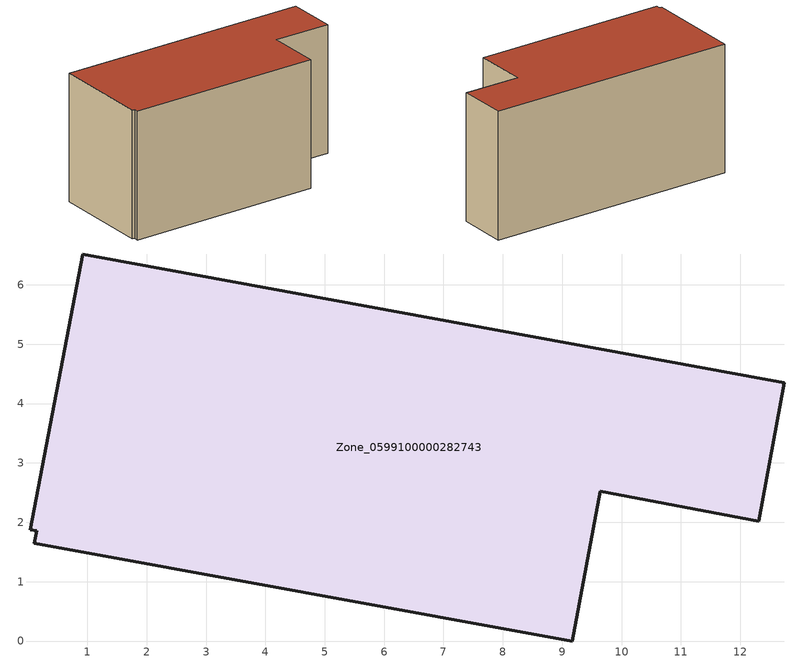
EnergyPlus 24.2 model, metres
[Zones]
Zone_0599100000282743
 floor ground (C_G): 0.15,1.85 0.04,1.88 0.92,6.52 12.74,4.35 12.31,2.02 9.64,2.52 9.17,0 0.11,1.65 z0
 wall outside (C_F): 12.74,4.35 0.92,6.52 0.04,1.88 0.15,1.85 0.11,1.65 9.17,0 9.64,2.52 12.31,2.02 12.74,4.35 z0:6.1
 roof outside (C_R): 0.15,1.85 0.11,1.65 9.17,0 9.64,2.52 12.31,2.02 12.74,4.35 0.92,6.52 0.04,1.88 z6.1
[BUILDING]
Pand.0599100000282743: North Axis=0; Terrain=City; Loads Convergence Tolerance Value=0.04; Temperature Convergence Tolerance Value=0.4; Solar Distribution=FullExterior; Maximum Number of Warmup Days=25; Minimum Number of Warmup Days=1
[Site:Location]
Rotterdam.The.Hague.AP_ZH_NLD Design_Conditions: Latitude=51.96; Longitude=4.45; Time Zone=1; Elevation=-4.5
[SITE:GROUNDTEMPERATURE:BUILDINGSURFACE]
18, 18, 18, 18, 18, 18, 18, 18, 18, 18, 18, 18
[MATERIAL] Thermal Absorptance=0.9; Solar Absorptance=0.7; Visible Absorptance=0.7
Name | Roughness | Thickness | Conductivity | Density | Specific Heat
G.TI.1946 | MediumSmooth | 0.15 | 1 | 540 | 1210
F.TI.1946 | Rough | 0.3 | 0.857143 | 1920 | 840
R.TI.1946 | MediumRough | 0.2 | 0.1 | 1500 | 1000
[CONSTRUCTION]
C_G: G.TI.1946
C_F: F.TI.1946
C_R: R.TI.1946
[ZONE]
Zone_0599100000282743: Type=1; Multiplier=1; Ceiling Height=Autocalculate; Volume=Autocalculate; Floor Area=autocalculate; Part of Total Floor Area=Yes
[ZONEINFILTRATION:DESIGNFLOWRATE]
Infil_Zone_0599100000282743: Zone or ZoneList or Space or SpaceList=Zone_0599100000282743; Schedule=AlwaysOn; Design Flow Rate Calculation Method=Flow/Area; Flow Rate per Floor Area=0.003; Constant Term Coefficient=1; Temperature Term Coefficient=0; Velocity Term Coefficient=0; Velocity Squared Term Coefficient=0
[HVACTEMPLATE:ZONE:IDEALLOADSAIRSYSTEM]
Zone_0599100000282743: Maximum Heating Supply Air Temperature=50; Minimum Cooling Supply Air Temperature=13; Maximum Heating Supply Air Humidity Ratio=0.0156; Minimum Cooling Supply Air Humidity Ratio=0.0077; Heating Limit=NoLimit; Cooling Limit=NoLimit; Dehumidification Control Type=ConstantSensibleHeatRatio; Cooling Sensible Heat Ratio=0.7; Dehumidification Setpoint=60; Humidification Control Type=None; Humidification Setpoint=30; Outdoor Air Method=None; Outdoor Air Flow Rate per Person=0.00944; Outdoor Air Flow Rate per Zone Floor Area=0; Outdoor Air Flow Rate per Zone=0; Demand Controlled Ventilation Type=None; Outdoor Air Economizer Type=NoEconomizer; Heat Recovery Type=None; Sensible Heat Recovery Effectiveness=0.7; Latent Heat Recovery Effectiveness=0.65
[ZONECONTROL:THERMOSTAT]
ThermostatControl_Zone_0599100000282743: Zone or ZoneList=Zone_0599100000282743; Control Type Schedule=DualSetpointControlType; Control 1=Thermostat_Zone_0599100000282743; Temperature Difference Between Cutout And Setpoint=0
[THERMOSTATSETPOINT:DUALSETPOINT]
Thermostat_Zone_0599100000282743: Heating Setpoint Temperature Schedule=HeatingSetpoint_Zone_0599100000282743; Cooling Setpoint Temperature Schedule=CoolingSetpoint_Zone_0599100000282743
[SCHEDULE:COMPACT]
HeatingSetpoint_Zone_0599100000282743: Through: 12/31, For: AllDays, Until: 24:00, 21
CoolingSetpoint_Zone_0599100000282743: Through: 12/31, For: AllDays, Until: 24:00, 24
DualSetpointControlType: Through: 12/31, For: AllDays, Until: 24:00, 4
AlwaysOn: Through: 12/31, For: AllDays, Until: 24:00, 1
